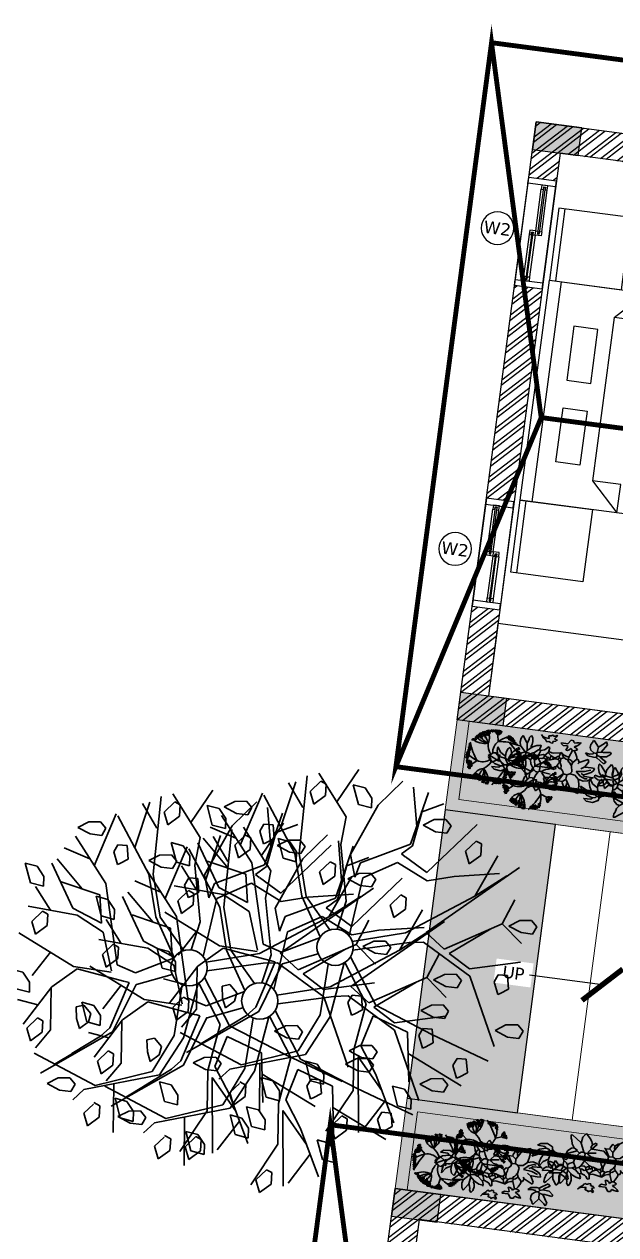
# Model space of a CAD drawing. Header units: millimetres. Extents: x -179928 to 528275, y -469666 to 511935.
# Drawn here: x 95782 to 100666, y 95071 to 105058 of the extents above; entities that cross this region are included whole.
import ezdxf
from ezdxf.enums import TextEntityAlignment as Align

# ---------------------------------------------------------------- set-up
doc = ezdxf.new("R2010")
doc.units = ezdxf.units.MM
doc.set_wipeout_variables(frame=1)
doc.linetypes.add('DASHED', pattern=[0.75, 0.5, -0.25])
for name, color, linetype in [('ad-Arrow', 32, 'Continuous'), ('ad-Column', 3, 'Continuous'), ('ad-Column Hatch', 125, 'Continuous'), ('ad-Elevation 10', 8, 'Continuous'), ('ad-Furniture', 8, 'Continuous'), ('ad-Glass Sectionline', 140, 'Continuous'), ('ad-Plinth', 8, 'Continuous'), ('ad-Secondary Roof', 6, 'Continuous'), ('ad-Text main', 7, 'Continuous'), ('ad-Text Main_Door&window Label', 7, 'Continuous'), ('ad-Verandah', 33, 'Continuous'), ('ad-Wall', 240, 'Continuous'), ('ad-Wall hatch', 8, 'Continuous')]:
    doc.layers.add(name, color=color, linetype=linetype)
doc.layers.add('ad-Landscape', color=94, linetype='Continuous', lineweight=35)
doc.layers.add('ad-Landscape 2', color=7, linetype='Continuous', lineweight=35, true_color=0x264c00)
doc.styles.add('6 U T S R N_Corridor-Basement$0$Standard', font='arial.ttf')
doc.styles.add('6 U T S R N_Typical Floor Plan$0$3BHK-E(NB)$0$grid_text', font='verdana.ttf', dxfattribs={"width": 0.9})
doc.styles.get("Standard").update_dxf_attribs({"font": 'arial.ttf'})
doc.dimstyles.new('A-100-DIM-INT (MM-FT)', dxfattribs={"dimscale": 50, "dimtxt": 2.4, "dimasz": 1, "dimexe": 5, "dimexo": 100, "dimgap": 1, "dimtad": 0, "dimdec": 0, "dimdsep": 46, "dimtxsty": 'Standard', "dimblk": 'ARCHTICK', "dimcen": 0.025, "dimse1": 1, "dimse2": 1, "dimclrd": 256, "dimclre": 256, "dimclrt": 256, "dimazin": 2, "dimtfac": 1, "dimtdec": 0, "dimtix": 1, "dimtmove": 2, "dimatfit": 3, "dimldrblk": 'ARCHTICK', "dimfxl": 1, "dimtolj": 1, "dimtzin": 0, "dimarcsym": 0})

# ---------------------------------------------------------------- blocks, each defined once
blk = doc.blocks.new('6 U T S R N_Typical Floor Plan$0$ad_Window Tag')
blk.add_circle((0, 0), 150)
at = {"style": '6 U T S R N_Typical Floor Plan$0$3BHK-E(NB)$0$grid_text', "width": 0.9}
blk.add_attdef('D1', text='', height=125, dxfattribs=at).set_placement((0, 0), align=Align.MIDDLE_CENTER)
blk = doc.blocks.new('zw$3849')
at = {"layer": 'ad-Text Main_Door&window Label'}
ref = blk.add_blockref('6 U T S R N_Typical Floor Plan$0$ad_Window Tag', (-200, 12710), dxfattribs=dict(at, xscale=-0.9, yscale=0.9, zscale=0.9))
ref.add_attrib('D1', 'W2', dxfattribs={"height": 101.25, "rotation": 1800, "style": '6 U T S R N_Typical Floor Plan$0$3BHK-E(NB)$0$grid_text'}).set_placement((-201, 12707.9), align=Align.MIDDLE_CENTER)
ref = blk.add_blockref('6 U T S R N_Typical Floor Plan$0$ad_Window Tag', (-200, 10040), dxfattribs=dict(at, xscale=-0.9, yscale=0.9, zscale=0.9))
ref.add_attrib('D1', 'W2', dxfattribs={"height": 101.25, "rotation": 1800, "style": '6 U T S R N_Typical Floor Plan$0$3BHK-E(NB)$0$grid_text'}).set_placement((-201, 10037.9), align=Align.MIDDLE_CENTER)
blk = doc.blocks.new('$ZCDB_AUDIT_GENERATED_C7DC')
blk.add_wipeout([(0, 230), (900, 230), (900, 0), (0, 0)]).dxf.layer = 'ad-Elevation 10'
at = {"layer": 'ad-Elevation 10'}
for points in [[(900, 230), (0, 230)], [(900, 0), (0, 0)]]:
    blk.add_lwpolyline(points, dxfattribs=at)
for points in [[(50, 0), (50, 230), (0, 230), (0, 0)], [(850, 0), (900, 0), (900, 230), (850, 230)], [(85, 83), (85, 65), (50, 65), (50, 115), (85, 115), (85, 97), (63, 97), (63, 83)], [(467.5, 133), (467.5, 115), (432.5, 115), (432.5, 165), (467.5, 165), (467.5, 147), (445.5, 147), (445.5, 133)], [(432.5, 83), (432.5, 65), (467.5, 65), (467.5, 115), (432.5, 115), (432.5, 97), (454.5, 97), (454.5, 83)], [(815, 133), (815, 115), (850, 115), (850, 165), (815, 165), (815, 147), (837, 147), (837, 133)]]:
    blk.add_lwpolyline(points, close=True, dxfattribs=at)
at = {"layer": 'ad-Glass Sectionline'}
for points in [[(432.5, 115), (85, 115)], [(467.5, 165), (815, 165)], [(467.5, 115), (815, 115)], [(432.5, 65), (85, 65)]]:
    blk.add_lwpolyline(points, dxfattribs=at)
for points in [[(450, 145), (835, 145), (835, 135), (450, 135)], [(450, 95), (65, 95), (65, 85), (450, 85)]]:
    blk.add_lwpolyline(points, close=True, dxfattribs=at)
blk = doc.blocks.new('*U200116')
blk.add_blockref('$ZCDB_AUDIT_GENERATED_C7DC', (0, 0))
blk = doc.blocks.new('zw$42B5')
at = {"layer": 'ad-Wall hatch', "transparency": 33554610}
h = blk.add_hatch(dxfattribs=at)
h.set_pattern_fill('ANSI32', color=256, scale=10)
h.set_pattern_definition([(45, (-1040635.14, 674820.02), (-67.351921, 67.351921), []), (45, (-1040590.24, 674820.02), (-67.351921, 67.351921), [])])
h.paths.add_polyline_path([(12120, 13620), (12120, 10220), (11890, 10220), (11890, 13390), (7240, 13390), (7240, 8645), (4245, 8645), (4245, 8875), (4445, 8875), (4445, 9370), (4560, 9370), (4560, 8760), (7010, 8760), (7010, 10500), (6360, 10500), (6360, 10615), (7010, 10615), (7010, 13390), (4560, 13390), (4560, 10615), (5560, 10615), (5560, 10500), (4445, 10500), (4445, 13390), (230, 13390), (230, 8875), (3345, 8875), (3345, 8645), (3060, 8645), (3060, 4745), (3345, 4745), (3345, 4515), (230, 4515), (230, 230), (4995, 230), (4995, 3130), (6060, 3130), (6060, 3015), (5110, 3015), (5110, 230), (8310, 230), (8310, 3015), (6860, 3015), (6860, 3130), (8310, 3130), (8310, 4630), (5110, 4630), (5110, 3930), (4995, 3930), (4995, 4515), (4245, 4515), (4245, 4745), (8540, 4745), (8540, 230), (9240, 230), (9240, 0), (0, 0), (0, 4745), (2830, 4745), (2830, 8645), (0, 8645), (0, 13620)])
at = {"xscale": -1, "rotation": 89.99999999999994}
blk.add_blockref('*U200116', (230, 13160), dxfattribs=at)
at = {"rotation": 90}
blk.add_blockref('*U200116', (230, 9590), dxfattribs=at)
at = {"layer": 'ad-Wall'}
for points in [[(4445, 13390), (230, 13390), (230, 8875), (3345, 8875)], [(3345, 4515), (230, 4515), (230, 230)], [(0, 0), (0, 4745), (2830, 4745), (2830, 8645), (0, 8645), (0, 13620), (12120, 13620)]]:
    blk.add_lwpolyline(points, dxfattribs=at)
blk = doc.blocks.new('1625E_Roof Plan')
at = {"layer": 'ad-Secondary Roof', "linetype": 'DASHED', "ltscale": 2, "const_width": 40}
for points in [[(-450, 14220), (361.7, 11207.5), (-450, 8195)], [(2380, 8195), (4927.5, 11207.5), (2380, 14220), (-450, 14220), (-450, 8195)], [(-600, 5195), (161.2, 2372.5), (-600, -450)], [(2380, 5195), (4927.5, 2372.5), (2380, -450), (-600, -450), (-600, 5195)]]:
    blk.add_lwpolyline(points, close=True, dxfattribs=at)
blk.add_lwpolyline([(361.7, 11207.5), (4927.5, 11207.5)], dxfattribs=at)
blk = doc.blocks.new('zw$6AA0')
at = {"layer": 'ad-Column Hatch', "transparency": 33554687}
h = blk.add_hatch(color=256, dxfattribs=at)
h.dxf.hatch_style = 1
h.paths.add_polyline_path([(0, -230), (380, -230), (380, 0), (0, 0)])
at = {"layer": 'ad-Column'}
blk.add_lwpolyline([(0, -230), (380, -230), (380, 0), (0, 0)], close=True, dxfattribs=at)
blk = doc.blocks.new('1625E_Columns')
at = {"layer": 'ad-Column', "rotation": 359.9999999999993}
for p in [(0, 13620), (0, 4745)]:
    blk.add_blockref('zw$6AA0', p, dxfattribs=at)
at = {"layer": 'ad-Column', "xscale": -1, "rotation": 179.9999999999998}
blk.add_blockref('zw$6AA0', (0, 8645), dxfattribs=at)
blk = doc.blocks.new('Agac-p8')
at = {"color": 82}
blk.add_lwpolyline([(214, -99, -0.332157), (271, -91, 2.110716)], format="xyb", dxfattribs=at)
at = {"layer": 'ad-Landscape'}
for points in [[(16, 279, -0.2826), (-12, 229), (-24, 165, 0.08666), (-144, 235)], [(-12, 229, -0.332157), (-47, 274, 2.110716)], [(107, 261, 0.297027), (76, 134, 0.202579), (210, 192)], [(-55, 12, 0.124299), (-145, -8, 0.235359), (-244, 124, 3.344811)], [(18, 39, 0.239145), (-24, 165, 0.066971), (-223, 159)], [(33, 25, 0.160891), (76, 134, 0.235359), (239, 155, 3.344811)], [(143, 244, 0.034752), (76, 134, 0.322006), (167, 229)], [(-261, 80, -0.202579), (-145, -8, 0.322006), (-272, 24)], [(259, 119, -0.066971), (165, -57, -0.237273), (36, -31)], [(286, 12, -0.08666), (165, -57), (214, -99, 0.2826), (244, -149)], [(-270, -44, 0.297027), (-145, -8, -0.034752), (-273, -4)], [(-240, -132, -0.2826), (-183, -131), (-122, -109), (-122, -109, -0.217045), (-45, -15)], [(-122, -249, -0.08666), (-122, -109), (-122, -109, 0.066971), (-16, -279)], [(20, -47, 0.144947), (89, -127, 0.235359), (24, -279, 3.344811)], [(-183, -131, -0.332157), (-205, -184, 2.110716)], [(71, -272, -0.202579), (89, -127, 0.322006), (124, -254)], [(182, -218, 0.297027), (89, -127, -0.034752), (149, -241)]]:
    blk.add_lwpolyline(points, format="xyb", dxfattribs=at)
blk.add_lwpolyline([(-57, 15), (-44, -16), (12, -54), (43, -24), (55, -2), (31, 27), (13, 44), (-15, 47), (-32, 27), (-59, 30)], close=True, dxfattribs=at)
at = {"layer": 'ad-Landscape 2'}
for centre in [(-32, 272), (-32, 251), (-22, 272), (-22, 265), (-22, 251), (-22, 243), (-9, 272), (-9, 251), (-1, 263), (-1, 241), (5, 272), (5, 251), (21, 270), (21, 261), (38, 268), (46, 259), (54, 267), (68, 257), (74, 259), (91, 259), (103, 253), (121, 243), (-238, 124), (-198, 173), (-189, 178), (-181, 196), (-181, 174), (-165, 212), (-165, 190), (-153, 212), (-153, 190), (-151, 220), (-151, 198), (-138, 225), (-138, 204), (-132, 221), (-132, 200), (-124, 231), (-124, 210), (-108, 216), (74, 237), (85, 239), (85, 218), (91, 237), (103, 239), (103, 231), (103, 218), (111, 212), (111, 190), (121, 221), (125, 227), (125, 206), (132, 237), (132, 216), (142, 235), (142, 214), (146, 214), (146, 192), (152, 227), (152, 206), (158, 204), (158, 182), (168, 220), (168, 198), (176, 210), (176, 188), (181, 204), (181, 182), (193, 194), (193, 173), (207, 176), (207, 155), (215, 157), (230, 153), (238, 149), (-267, 24), (-265, -4), (-261, 63), (-261, 41), (-261, 10), (-255, 33), (-255, 22), (-251, 0), (-249, 84), (-249, 73), (-247, 57), (-243, 116), (-243, 47), (-240, 82), (-240, 32), (-234, 73), (-234, -4), (-232, 110), (-230, 59), (-224, 98), (-218, 110), (248, 73), (248, 51), (254, 35), (254, 14), (256, -2), (258, 104), (258, 82), (262, 86), (262, 65), (264, 39), (266, 65), (266, 43), (273, 18), (273, -4), (-265, -33), (-259, -15), (-257, -41), (-255, -23), (-245, -14), (-243, -35), (-238, -27), (-232, -125), (-224, -27), (213, -115), (221, -86), (221, -108), (226, -76), (226, -98), (228, -119), (234, -102), (234, -123), (240, -70), (240, -92), (246, -86), (246, -108), (246, -109), (254, -68), (254, -90), (256, -23), (256, -68), (262, -88), (264, -21), (264, -43), (268, -49), (268, -70), (279, -15), (279, -37), (-228, -143), (-216, -139), (-212, -160), (-208, -153), (-204, -129), (-204, -174), (-200, -151), (-195, -153), (-128, -200), (-126, -223), (-118, -237), (-114, -213), (-104, -237), (-93, -241), (-81, -231), (-65, -243), (-54, -233), (-34, -250), (37, -249), (48, -213), (48, -235), (62, -250), (74, -241), (82, -223), (82, -245), (91, -207), (91, -229), (109, -223), (109, -245), (119, -203), (119, -225), (125, -215), (125, -237), (127, -200), (127, -221), (134, -198), (134, -219), (140, -223), (146, -194), (146, -215), (158, -190), (158, -211), (162, -202), (162, -223), (170, -196), (170, -217), (228, -141), (246, -131), (-101, -251), (-85, -254), (-71, -254), (-57, -256), (-44, -256), (25, -258), (33, -272), (46, -272), (70, -264), (84, -264)]:
    blk.add_circle(centre, 5.54, dxfattribs=at)
blk = doc.blocks.new('busch1')
for p, q in [((-4.38, 7.36), (-3.78, 8.29)), ((-3.78, 8.29), (-2.83, 7.4)), ((3.42, 7.29), (4.09, 7.8)), ((4.09, 7.8), (5.08, 8.14)), ((5.08, 8.14), (5.19, 7.4)), ((-6.87, 7.43), (-6.56, 7.43)), ((-6.85, 7.18), (-6.87, 7.43)), ((-6.78, 6.73), (-6.85, 7.18)), ((-6.56, 6.36), (-6.78, 6.73)), ((-6.56, 7.43), (-4.64, 6.2)), ((-6.56, 6.36), (-6.33, 5.59)), ((-6.33, 5.59), (-5.79, 4.9)), ((-4.64, 6.2), (-4.49, 6.13)), ((-4.49, 6.13), (-4.38, 7.36)), ((-4.1, 5.22), (-4.49, 6.13)), ((-3.64, 4.36), (-4.1, 5.22)), ((-2.83, 7.4), (-2.4, 6.84)), ((-2.18, 5.28), (-2.8, 4.43)), ((-2.4, 6.84), (-2.1, 6.2)), ((-2.1, 6.2), (-2.34, 5.59)), ((-2.34, 5.59), (-2.18, 5.28)), ((-2.18, 5.28), (-2.1, 5.28)), ((-2.1, 6.2), (-1.41, 6.66)), ((-1.18, 6.43), (-2.1, 5.28)), ((-2.1, 5.28), (-2.03, 5.28)), ((0.46, 5.28), (-2.03, 5.28)), ((-1.41, 6.66), (-1.18, 6.43)), ((1.66, 4.28), (0.46, 5.28)), ((0.74, 5.82), (0.51, 5.9)), ((1.66, 5.9), (0.74, 5.82)), ((0.74, 5.82), (1.79, 4.24)), ((2.05, 7.05), (1.66, 6.2)), ((1.66, 6.2), (1.66, 5.9)), ((1.66, 5.9), (2.35, 5.36)), ((2.51, 6.74), (2.05, 7.05)), ((2.74, 6.05), (2.35, 5.36)), ((2.35, 5.36), (2.51, 4.43)), ((2.51, 6.74), (3.12, 7.28)), ((2.51, 6.74), (2.58, 6.2)), ((2.58, 6.2), (2.74, 6.05)), ((2.74, 6.05), (3.42, 7.29)), ((3.12, 7.28), (3.43, 7.28)), ((4.89, 5.13), (4.12, 4.36)), ((5.11, 6.07), (4.89, 5.13)), ((5.97, 5.43), (4.89, 5.13)), ((4.89, 5.13), (4.89, 5.2)), ((5.19, 7.4), (5.11, 6.07)), ((5.97, 5.43), (6.92, 5.29)), ((6.92, 5.29), (7.66, 4.85)), ((9.64, 6.15), (9.09, 6.01)), ((9.09, 6.01), (10.16, 5.16)), ((10.27, 6), (9.64, 6.15)), ((10.16, 5.16), (10.16, 5.01)), ((10.7, 5.55), (10.27, 6)), ((10.93, 5.24), (10.7, 5.55)), ((11.32, 5.55), (10.93, 5.24)), ((10.93, 5.24), (11.01, 4.7)), ((11.68, 5.92), (11.32, 5.55)), ((12.11, 5.96), (11.68, 5.92)), ((12.55, 5.78), (12.11, 5.96)), ((12.55, 5.78), (12.16, 4.85)), ((-11.95, 2.74), (-14.23, 1.55)), ((-13.71, 2.59), (-14.23, 1.55)), ((-13.73, 2.55), (-12.88, 3.32)), ((-12.83, 4.56), (-13.44, 4.03)), ((-13.42, 4.05), (-11.87, 4.05)), ((-12.88, 3.32), (-11.56, 3.74)), ((-11.47, 4.74), (-12.83, 4.56)), ((-11.79, 2.59), (-12.32, 1.49)), ((-11.79, 2.59), (-11.95, 2.74)), ((-11.87, 4.05), (-11.56, 3.74)), ((-10.71, 3.44), (-11.79, 2.59)), ((-11.56, 3.74), (-10.95, 3.67)), ((-10.31, 4.25), (-11.47, 4.74)), ((-10.95, 3.67), (-10.71, 3.44)), ((-10.71, 3.44), (-10.33, 3.44)), ((-10.56, 2.38), (-10.04, 3.14)), ((-10.18, 3.67), (-10.33, 3.44)), ((-10.02, 3.13), (-10.33, 3.44)), ((-10.31, 4.25), (-10.18, 3.67)), ((-9.68, 3.34), (-10.19, 3.69)), ((-9.63, 3.32), (-10.02, 3.13)), ((-8.75, 3.09), (-9.68, 3.34)), ((-8.33, 2.9), (-8.75, 3.09)), ((-7.95, 2.67), (-8.33, 2.9)), ((-7.26, 3.36), (-7.95, 2.67)), ((-7.95, 2.67), (-7.56, 2.21)), ((-7.26, 3.28), (-6.99, 4.11)), ((-7.26, 3.36), (-7.26, 3.28)), ((-7.26, 3.28), (-6.79, 2.44)), ((-6.79, 3.59), (-7.18, 3.44)), ((-6.99, 4.11), (-6.32, 4.7)), ((-5.03, 4.36), (-6.79, 3.59)), ((-6.32, 4.7), (-5.79, 4.9)), ((-5.79, 4.9), (-5.03, 4.43)), ((-5.26, 2.74), (-5.41, 1.9)), ((-4.49, 3.97), (-5.26, 2.74)), ((-5.03, 4.43), (-5.03, 4.36)), ((-5.03, 4.36), (-4.49, 3.97)), ((-4.49, 3.97), (-4.17, 4.25)), ((-4.17, 4.25), (-3.64, 4.36)), ((-3.64, 4.36), (-3.33, 4.05)), ((-3.18, 2.59), (-3.41, 2.05)), ((-3.18, 4.2), (-3.33, 4.05)), ((-3.33, 4.05), (-3.33, 3.28)), ((-3.33, 3.28), (-3.18, 2.74)), ((-2.8, 4.2), (-3.18, 4.2)), ((-3.18, 2.74), (-3.18, 2.59)), ((-3.18, 2.59), (-1.95, 1.74)), ((-2.8, 4.43), (-2.72, 4.28)), ((-2.72, 4.28), (-2.8, 4.2)), ((-2.58, 3.96), (-2.8, 4.2)), ((-2.72, 4.28), (-1.03, 4.59)), ((-2.05, 3.66), (-2.58, 3.96)), ((-1.49, 3.59), (-2.05, 3.66)), ((-1.49, 3.59), (-0.64, 3.28)), ((-0.64, 3.28), (-0.26, 3.44)), ((-0.64, 3.28), (-0.18, 2.97)), ((-0.26, 3.44), (0.05, 3.28)), ((-0.18, 2.97), (-0.03, 2.97)), ((0.05, 3.28), (-0.03, 2.97)), ((-0.03, 2.97), (0.28, 2.74)), ((0.74, 3.2), (0.28, 2.74)), ((0.28, 2.74), (0.43, 2.36)), ((1.12, 3.2), (0.74, 3.2)), ((1.13, 2.63), (0.89, 2.05)), ((1.51, 3.67), (1.12, 3.2)), ((1.12, 3.2), (1.13, 2.63)), ((1.59, 3.74), (1.51, 3.67)), ((1.66, 4.2), (1.59, 3.74)), ((1.66, 4.2), (1.66, 4.28)), ((2.51, 4.43), (1.79, 4.24)), ((3.05, 4.13), (2.51, 4.43)), ((4.12, 4.36), (3.05, 4.13)), ((3.05, 4.13), (3.43, 3.67)), ((3.28, 2.44), (3.43, 3.67)), ((4.34, 3.53), (5.27, 4.45)), ((6.13, 3.43), (4.34, 3.53)), ((5.27, 4.45), (6.3, 4.92)), ((6.12, 2.44), (5.28, 2.9)), ((5.89, 4.13), (5.43, 3.9)), ((6.04, 4.36), (5.89, 4.13)), ((5.89, 4.13), (6.51, 3.9)), ((6.27, 4.43), (6.04, 4.36)), ((7.44, 3.04), (6.13, 3.43)), ((7.89, 4.59), (6.27, 4.43)), ((6.3, 4.92), (6.78, 4.87)), ((6.51, 3.9), (7.51, 3.51)), ((7.43, 2.51), (8.12, 2.59)), ((7.51, 3.51), (7.97, 3.13)), ((7.66, 4.85), (7.89, 4.59)), ((7.89, 4.59), (8.12, 4.51)), ((8.12, 2.59), (7.97, 3.13)), ((9.01, 4.93), (8.32, 4.39)), ((8.32, 4.39), (8.32, 4.01)), ((9.28, 4.26), (8.32, 4.01)), ((9.21, 3.34), (9, 2.45)), ((10.16, 5.01), (9.01, 4.93)), ((9.86, 4.24), (9.21, 3.34)), ((9.86, 4.24), (9.28, 4.26)), ((10.62, 3.39), (9.47, 1.86)), ((10.39, 4.32), (9.86, 4.24)), ((10.16, 5.01), (10.47, 4.55)), ((10.47, 4.55), (10.39, 4.32)), ((10.39, 4.32), (10.62, 3.78)), ((11.01, 4.7), (10.47, 4.55)), ((10.62, 3.78), (10.55, 3.55)), ((10.55, 3.55), (10.62, 3.39)), ((10.62, 3.39), (10.77, 2.67)), ((10.77, 2.67), (11.62, 1.47)), ((11.01, 4.7), (12.24, 4.7)), ((11.93, 1.86), (12.18, 2.74)), ((12.16, 3.93), (12.01, 3.78)), ((12.18, 2.74), (12.01, 3.78)), ((12.16, 4.85), (12.24, 4.7)), ((12.16, 3.93), (12.99, 3.59)), ((13.13, 4.37), (12.24, 4.7)), ((12.99, 3.59), (13.7, 2.93)), ((13.63, 3.96), (13.13, 4.37)), ((13.93, 3.24), (13.63, 3.96)), ((13.7, 2.93), (13.93, 3.24)), ((-12.32, 1.49), (-12.49, 0.6)), ((-12.49, 0.6), (-12.43, -0.22)), ((-12.43, -0.22), (-11.7, 0.9)), ((-11.7, 0.9), (-10.68, 1.61)), ((-10.68, 1.61), (-10.56, 2.38)), ((-10.68, 1.61), (-10.63, 0.84)), ((-10.63, 0.84), (-10.35, 0.07)), ((-10.35, 0.07), (-9.84, -0.28)), ((-8.18, 0.67), (-10.03, -1.19)), ((-9.77, -0.26), (-9.18, 1.59)), ((-9.18, 1.59), (-8.33, 0.74)), ((-8.33, 0.74), (-8.18, 0.67)), ((-7.49, 0.74), (-8.18, 0.67)), ((-6.64, 0.36), (-7.72, -0.87)), ((-6.95, 2.21), (-7.56, 2.21)), ((-7.56, 2.21), (-7.41, 1.74)), ((-7.41, 1.74), (-7.49, 0.74)), ((-7.49, 0.74), (-6.64, 0.36)), ((-7.14, 1.7), (-7.41, 1.74)), ((-6.82, 1.48), (-7.14, 1.7)), ((-6.79, 2.44), (-6.95, 2.21)), ((-6.56, 1.13), (-6.82, 1.48)), ((-6.64, 0.36), (-6.49, 0.36)), ((-6.26, 1.44), (-6.56, 1.13)), ((-6.56, 1.13), (-6.41, 0.44)), ((-6.41, 0.44), (-6.49, 0.36)), ((-6.49, 0.36), (-6.26, 0.05)), ((-5.49, 0.67), (-6.41, 0.44)), ((-6.26, 0.05), (-6.41, -1.48)), ((-5.41, 1.9), (-6.26, 1.44)), ((-6.26, 0.05), (-5.49, -0.56)), ((-4.87, 0.98), (-5.49, 0.67)), ((-5.49, 0.67), (-4.95, 0.44)), ((-5.41, 1.9), (-4.87, 0.98)), ((-4.95, 0.44), (-4.8, 0.44)), ((-4.87, 0.98), (-4.64, 0.74)), ((-4.64, 0.74), (-4.8, 0.44)), ((-4.8, 0.44), (-3.87, -0.33)), ((-4.1, 0.98), (-4.64, 0.74)), ((-3.72, 1.44), (-4.1, 0.98)), ((-4.1, 0.98), (-3.72, 0.67)), ((-3.57, 1.82), (-3.72, 1.44)), ((-3.72, 1.44), (-3.03, 1.44)), ((-3.49, 0.82), (-3.72, 0.67)), ((-3.72, 0.67), (-3.41, -0.18)), ((-3.41, 2.05), (-3.57, 1.82)), ((-2.87, 0.59), (-3.49, 0.82)), ((-3.03, 1.44), (-2.64, 1.28)), ((-2.49, 0.74), (-2.87, 0.59)), ((-2.03, 1.67), (-2.64, 1.28)), ((-2.64, 1.28), (-2.57, 0.9)), ((-2.57, 0.9), (-2.49, 0.74)), ((-1.87, 1.13), (-2.49, 0.74)), ((-2.49, 0.74), (-2.49, 0.67)), ((-2.49, 0.67), (-1.8, 0.05)), ((-1.95, 1.74), (-2.03, 1.67)), ((-2.03, 1.67), (-1.95, 1.28)), ((-1.95, 1.74), (-1.49, 1.59)), ((-1.95, 1.28), (-1.87, 1.13)), ((-1.8, 1.05), (-1.87, 1.13)), ((-1.34, 1.36), (-1.8, 1.05)), ((-1.11, 0.74), (-1.8, 0.05)), ((-1.8, 0.05), (-1.72, -0.18)), ((-1.07, 0.1), (-1.73, -0.16)), ((-1.49, 1.59), (-1.34, 1.36)), ((-1.49, 1.59), (-1.18, 1.59)), ((-1.18, 1.59), (-1.34, 1.36)), ((-1.34, 1.36), (-1.34, 1.28)), ((-1.34, 1.28), (-1.11, 0.74)), ((-1.18, 1.59), (-0.87, 1.51)), ((-0.57, 1.05), (-1.11, 0.74)), ((-0.72, 0.13), (-1.07, 0.1)), ((-0.87, 1.51), (-0.11, 1.28)), ((-0.87, 1.51), (-0.57, 1.05)), ((0.82, -0.1), (-0.72, 0.13)), ((-0.57, 1.05), (-0.18, 1.05)), ((-0.11, 1.28), (-0.18, 1.05)), ((-0.18, 1.05), (0.28, 0.74)), ((0.36, 1.36), (-0.11, 1.28)), ((0.28, 0.74), (0.51, 0.67)), ((0.59, 1.59), (0.36, 1.36)), ((0.36, 1.36), (0.66, 0.9)), ((0.43, 2.36), (0.66, 2.05)), ((0.66, 0.9), (0.51, 0.67)), ((0.51, 0.67), (0.82, -0.1)), ((0.66, 2.05), (0.59, 1.59)), ((0.66, 2.05), (0.89, 2.05)), ((0.97, 1.21), (0.66, 0.9)), ((0.89, 2.05), (0.97, 1.21)), ((0.97, 1.21), (1.43, 0.9)), ((1.43, 0.82), (0.97, -0.18)), ((0.97, -0.18), (1.59, 0.34)), ((1.89, 1.13), (1.43, 0.82)), ((1.43, 0.9), (1.43, 0.82)), ((1.59, 0.34), (2.16, 0.59)), ((2.43, 1.28), (1.89, 1.13)), ((2.16, 0.59), (2.58, 0.67)), ((2.58, 1.67), (2.43, 1.28)), ((2.43, 1.28), (2.58, 1.21)), ((2.58, 1.74), (2.58, 1.67)), ((2.74, 1.74), (2.58, 1.67)), ((2.89, 1.21), (2.58, 1.21)), ((2.58, 1.21), (2.58, 0.67)), ((2.58, 0.67), (3.2, -0.79)), ((3.05, 2.13), (2.74, 1.74)), ((3.12, 1.36), (2.89, 1.21)), ((3.28, 2.44), (3.05, 2.21)), ((3.05, 2.21), (3.05, 2.13)), ((3.51, 1.74), (3.12, 1.36)), ((3.28, 2.44), (3.28, 2.21)), ((3.28, 2.21), (3.51, 1.74)), ((3.51, 1.74), (4.28, 0.98)), ((3.88, -0.24), (4.22, 0.53)), ((4.22, 0.53), (4.28, 0.98)), ((4.58, 0.98), (4.28, 0.98)), ((4.81, 1.59), (4.58, 1.9)), ((4.81, 1.59), (4.58, 0.98)), ((4.81, 1.59), (6.66, 0.82)), ((5.96, -0.48), (6.53, 0.08)), ((6.12, 2.44), (6.2, 2.51)), ((6.12, 2.44), (6.81, 1.28)), ((6.2, 2.51), (7.43, 2.51)), ((6.53, 0.08), (7.74, 0.28)), ((6.66, 0.82), (6.81, 1.28)), ((8.27, 0.28), (7.74, 0.28)), ((8.27, 0.36), (8.35, 0.36)), ((8.27, 0.36), (8.27, 0.28)), ((8.35, 0.36), (8.27, 0.28)), ((8.27, 0.28), (8.27, 0.21)), ((8.27, 0.21), (8.5, -0.18)), ((8.35, 0.36), (8.43, 0.36)), ((9.97, 1.44), (8.43, 0.36)), ((9.12, 0.05), (8.5, -0.18)), ((9, 2.45), (9.01, 1.78)), ((9.01, 1.78), (9.16, 1.62)), ((9.16, 1.62), (9.09, 1.55)), ((9.27, 0.28), (9.12, 0.05)), ((9.12, 0.05), (10.43, -0.02)), ((9.47, 1.86), (9.16, 1.62)), ((10.5, 1.05), (9.27, 0.28)), ((9.97, 1.44), (10.5, 1.05)), ((11.62, 1.47), (11.93, 1.86)), ((-10.03, -1.19), (-7.79, -0.79)), ((-7.89, -1.61), (-7.72, -0.87)), ((-7.73, -2.46), (-7.89, -1.61)), ((-7.79, -0.79), (-7.72, -0.87)), ((-7.36, -3), (-7.73, -2.46)), ((-6.49, -1.64), (-7.36, -3)), ((-6.41, -1.48), (-6.49, -1.64)), ((-6.41, -1.48), (-6.18, -1.89)), ((-6.18, -1.89), (-6.05, -2.39)), ((-6.05, -2.39), (-6.03, -2.72)), ((-5.49, -0.56), (-5.49, -0.64)), ((-5.49, -0.56), (-5.13, -0.82)), ((-5.49, -0.95), (-5.49, -0.64)), ((-5.29, -1.32), (-5.49, -0.95)), ((-5.32, -2.69), (-5.19, -1.92)), ((-5.19, -1.92), (-5.29, -1.32)), ((-5.13, -0.82), (-4.33, -1.14)), ((-4.33, -1.14), (-3.49, -1.25)), ((-3.87, -0.33), (-3.72, -0.33)), ((-3.41, -0.18), (-3.72, -0.33)), ((-3.72, -0.33), (-3.57, -0.72)), ((-3.57, -0.72), (-3.41, -1.02)), ((-3.57, -1.25), (-3.49, -1.25)), ((-3.41, -1.02), (-3.49, -1.25)), ((-3.49, -1.25), (-3.41, -1.41)), ((-2.63, -0.41), (-3.41, -0.18)), ((-2.49, -2.41), (-2.72, -2.64)), ((-2.32, -0.62), (-2.63, -0.41)), ((-2.41, -2.25), (-2.49, -2.33)), ((-2.49, -2.33), (-2.49, -2.41)), ((-2.41, -2.25), (-2.26, -2.1)), ((-1.95, -1.02), (-2.32, -0.62)), ((-2.26, -2.1), (-1.88, -2.2)), ((-1.72, -1.1), (-1.95, -1.02)), ((-1.88, -2.2), (-1.58, -2.1)), ((-1.72, -0.18), (-1.57, -0.95)), ((-1.57, -0.95), (-1.72, -1.1)), ((-1.58, -2.1), (-1.41, -1.95)), ((-1.41, -1.95), (-1.03, -1.95)), ((-1.03, -1.95), (-1.03, -2.33)), ((-1.03, -2.33), (-0.41, -2.41)), ((-0.41, -2.41), (-0.26, -2.64)), ((1.2, -1.64), (0.74, -2.02)), ((0.74, -2.02), (0.82, -2.18)), ((0.82, -0.1), (0.97, -0.18)), ((2.12, -2.1), (0.82, -2.18)), ((2.12, -1.64), (1.2, -1.64)), ((2.18, -0.68), (1.82, -0.72)), ((1.82, -0.72), (2.2, -1.48)), ((2.2, -1.48), (2.12, -1.64)), ((2.74, -2.87), (2.12, -2.1)), ((2.54, -0.83), (2.18, -0.68)), ((2.82, -1.18), (2.54, -0.83)), ((3.2, -0.79), (2.82, -1.18)), ((3.58, -0.72), (3.2, -0.79)), ((3.35, -2.56), (3.58, -2.33)), ((3.51, -1.48), (3.86, -1.35)), ((3.81, -1.72), (3.51, -1.48)), ((3.58, -0.72), (3.88, -0.24)), ((3.58, -0.72), (4.28, -1.02)), ((3.58, -2.33), (4.01, -2.47)), ((3.96, -1.74), (3.81, -1.72)), ((3.86, -1.35), (4.13, -1.2)), ((4.27, -1.91), (3.96, -1.74)), ((4.01, -2.47), (4.46, -2.51)), ((4.13, -1.2), (4.28, -1.02)), ((4.63, -2.22), (4.27, -1.91)), ((4.46, -2.51), (4.81, -2.48)), ((4.81, -2.48), (4.63, -2.22)), ((4.81, -2.48), (4.89, -2.56)), ((6.81, -0.33), (5.96, -0.48)), ((6.81, -0.33), (7.58, -0.41)), ((7.04, -1.18), (6.88, -1.7)), ((6.88, -1.7), (6.92, -2.37)), ((6.92, -2.37), (7.27, -2.79)), ((7.74, -0.64), (7.04, -1.18)), ((7.58, -0.41), (7.74, -0.64)), ((8.58, -1.95), (7.66, -3.18)), ((8.27, -0.56), (7.74, -0.64)), ((8.5, -0.18), (8.27, -0.56)), ((8.27, -0.56), (8.43, -0.79)), ((8.43, -0.79), (9.27, -0.95)), ((8.43, -0.79), (8.58, -1.95)), ((8.58, -1.95), (9.81, -2.79)), ((9.66, -0.87), (9.27, -0.95)), ((9.27, -0.95), (10.43, -2.56)), ((11.2, -1.02), (9.66, -0.87)), ((10.43, -0.02), (11.35, -0.72)), ((11.35, -0.72), (11.2, -1.02)), ((-5.64, -3.18), (-6.03, -2.72)), ((-5.64, -3.18), (-5.32, -2.69)), ((-3.26, -3.18), (-3.57, -3.56)), ((-2.72, -2.64), (-3.26, -3.1)), ((-3.26, -3.18), (-2.8, -3)), ((-3.26, -3.1), (-3.26, -3.18)), ((-2.8, -3), (-2.24, -2.91)), ((-2.24, -2.91), (-1.87, -2.87)), ((-1.87, -2.87), (-1.95, -3.33)), ((-1.95, -3.33), (-1.95, -3.41)), ((-1.95, -3.41), (-1.41, -3.48)), ((-1.41, -3.48), (-1.26, -3.71)), ((-1.26, -3.71), (-1.11, -3.49)), ((-1.11, -3.49), (-0.85, -3.41)), ((-0.85, -3.41), (-0.53, -3.46)), ((-0.26, -2.64), (-0.72, -2.87)), ((-0.72, -2.87), (-0.18, -3.48)), ((-0.53, -3.46), (-0.34, -3.71)), ((-0.18, -3.48), (-0.34, -3.71)), ((-0.11, -2.72), (-0.26, -2.64)), ((3.35, -2.79), (2.74, -2.87)), ((3.35, -2.79), (3.35, -2.56)), ((7.27, -2.79), (7.43, -3.25)), ((7.66, -3.18), (7.43, -3.25)), ((9.81, -2.79), (10.2, -3.18)), ((10.43, -2.56), (10.2, -3.18))]:
    blk.add_line(p, q)
for centre, start, end in [((0.46, 5.28), 49.844, 89.647), ((-10.31, 4.25), 12.8043, 67.5333)]:
    blk.add_arc(centre, 0.00000961, start, end)
blk = doc.blocks.new('zw$3E22')
at = {"transparency": 33554559}
h = blk.add_hatch(color=43, dxfattribs=at)
h.dxf.hatch_style = 1
h.paths.add_polyline_path([(-2830, -750), (0, -750), (0, -650), (-2730, -650), (-2730, 0), (-2830, 0)])
at = {"layer": 'ad-Wall hatch', "transparency": 33554483}
h = blk.add_hatch(color=74, dxfattribs=at)
h.dxf.hatch_style = 1
h.paths.add_polyline_path([(-2730, 0), (0, 0), (0, -650), (-2730, -650)])
at = {"layer": 'ad-Verandah', "lineweight": 9}
for points in [[(-2830, -750), (0, -750), (0, -650), (-2730, -650), (-2730, 0), (-2830, 0)], [(-2730, 0), (0, 0), (0, -650), (-2730, -650)]]:
    blk.add_lwpolyline(points, close=True, dxfattribs=at)
at = {"layer": 'ad-Landscape', "color": 98, "ltscale": 10, "xscale": -39.35628013533176, "yscale": 39.35628013533176, "zscale": 39.35628013533176, "rotation": 182.6481936611812}
for p in [(-1977.4, -162.8), (-1190.1, -323.2)]:
    blk.add_blockref('busch1', p, dxfattribs=at)
at = {"layer": 'ad-Landscape', "xscale": -0.8129134488704248, "yscale": 0.8129134488704248, "zscale": 0.8129134488704248}
for p in [(-634, -216.5), (-2488.4, -266.7), (-274.9, -242.3), (-2162.8, -430.7), (-535.7, -431.3)]:
    blk.add_blockref('Agac-p8', p, dxfattribs=at)
blk = doc.blocks.new('_ArchTick')
at = {"color": 0, "linetype": 'ByBlock', "const_width": 0.15}
blk.add_lwpolyline([(-0.5, -0.5), (0.5, 0.5)], dxfattribs=at)
blk = doc.blocks.new('zw$6C7B')
at = {"layer": 'ad-Furniture'}
for points in [[(0, 2430), (600, 2430), (600, 3030), (0, 3030)], [(0, 600), (2050, 600), (2050, 2430), (0, 2430)], [(450, 1630), (450, 2080), (250, 2080), (250, 1630)], [(450, 1400), (450, 950), (250, 950), (250, 1400)], [(0, 600), (600, 600), (600, 0), (0, 0)]]:
    blk.add_lwpolyline(points, close=True, dxfattribs=at)
for points in [[(50, 3030), (50, 2430)], [(100, 2430), (100, 600)], [(570.2, 835.1), (805.2, 600), (805.2, 835.1), (570.2, 835.1), (570.2, 2194.9), (805.2, 2430), (805.2, 2194.9), (570.2, 2194.9)], [(50, 0), (50, 600)]]:
    blk.add_lwpolyline(points, dxfattribs=at)
at = {"layer": 'ad-Furniture', "color": 33}
blk.add_lwpolyline([(1700, 2430), (1700, 2780), (3050, 2780), (3050, 250), (1700, 250), (1700, 600)], dxfattribs=at)
blk = doc.blocks.new('A$C92fa9908')
at = {"layer": 'ad-Plinth', "ltscale": 5}
blk.add_lwpolyline([(0, 13620), (12120, 13620), (12120, 0), (0, 0), (0, 4745), (2830, 4745), (2830, 8645), (0, 8645)], close=True, dxfattribs=at)
blk = doc.blocks.new('zw$C194')
at = {"layer": 'ad-Plinth', "ltscale": 5, "rotation": 352.4703876422698}
blk.add_blockref('A$C92fa9908', (-93615.8, -338009.3), dxfattribs=at)
blk = doc.blocks.new("Villa's Boundary")
at = {"ltscale": 5}
blk.add_blockref('zw$C194', (191838.8, 428758.8), dxfattribs=at)
blk = doc.blocks.new('QRFQ')
at = {"layer": 'ad-Landscape', "color": 30, "true_color": 0xf26722}
for p, q in [((260795.9188, 1945731.7286, 129.9135), (260795.8208, 1945731.7089, 129.9135)), ((260795.8208, 1945731.7089, 129.9135), (260795.9046, 1945731.6296, 129.9135)), ((260795.8667, 1945731.3672, 129.9135), (260796.1558, 1945731.7349, 129.9135)), ((260796.013, 1945731.7045, 129.9135), (260795.9188, 1945731.7286, 129.9135)), ((260796.2852, 1945731.1836, 129.9135), (260796.164, 1945731.7146, 129.9135)), ((260796.2299, 1945731.4258, 129.9135), (260796.4467, 1945731.7532, 129.9135)), ((260796.3184, 1945731.1735, 129.9135), (260796.5509, 1945731.7757, 129.9135)), ((260796.448, 1945731.5313, 129.9135), (260796.3861, 1945731.7608, 129.9135)), ((260796.7722, 1945731.3635, 129.9135), (260796.6488, 1945731.7698, 129.9135)), ((260796.7294, 1945731.5043, 129.9135), (260796.9757, 1945731.714, 129.9135)), ((260795.9217, 1945731.2014, 129.9135), (260795.7817, 1945731.6442, 129.9135)), ((260795.9046, 1945731.6296, 129.9135), (260795.9921, 1945731.594, 129.9135)), ((260795.9921, 1945731.594, 129.9135), (260796.0416, 1945731.6419, 129.9135)), ((260796.0416, 1945731.6419, 129.9135), (260796.013, 1945731.7045, 129.9135)), ((260796.6471, 1945731.702, 129.9135), (260796.5401, 1945731.6435, 129.9135)), ((260796.5401, 1945731.6435, 129.9135), (260796.5421, 1945731.5351, 129.9135)), ((260796.6471, 1945731.702, 129.9135), (260796.6838, 1945731.6673, 129.9135)), ((260796.6534, 1945731.5777, 129.9135), (260796.6838, 1945731.6673, 129.9135)), ((260795.3235, 1945731.5381, 129.9135), (260795.3215, 1945731.3707, 129.9135)), ((260795.3235, 1945731.5381, 129.9135), (260795.4108, 1945731.4873, 129.9135)), ((260795.8475, 1945731.4319, 129.9135), (260795.667, 1945731.5769, 129.9135)), ((260796.5421, 1945731.5351, 129.9135), (260796.6534, 1945731.5777, 129.9135)), ((260796.8981, 1945731.6041, 129.9135), (260796.8961, 1945731.4368, 129.9135)), ((260796.8981, 1945731.6041, 129.9135), (260796.9855, 1945731.5534, 129.9135)), ((260797.0169, 1945731.4585, 129.9135), (260796.9855, 1945731.5534, 129.9135)), ((260797.0515, 1945731.3887, 129.9135), (260797.3009, 1945731.5251, 129.9135)), ((260795.4423, 1945731.3924, 129.9135), (260795.4108, 1945731.4873, 129.9135)), ((260795.6041, 1945731.0779, 129.9135), (260795.5348, 1945731.4796, 129.9135)), ((260795.72, 1945731.2107, 129.9135), (260795.5863, 1945731.5032, 129.9135)), ((260796.1016, 1945731.4845, 129.9135), (260796.0522, 1945731.4366, 129.9135)), ((260796.0522, 1945731.4366, 129.9135), (260796.0541, 1945731.3282, 129.9135)), ((260796.173, 1945731.4584, 129.9135), (260796.1016, 1945731.4845, 129.9135)), ((260796.1521, 1945731.3479, 129.9135), (260796.173, 1945731.4584, 129.9135)), ((260796.8961, 1945731.4368, 129.9135), (260796.9932, 1945731.3804, 129.9135)), ((260796.9932, 1945731.3804, 129.9135), (260797.0169, 1945731.4585, 129.9135)), ((260797.3132, 1945731.1334, 129.9135), (260797.3741, 1945731.4558, 129.9135)), ((260795.3215, 1945731.3707, 129.9135), (260795.4186, 1945731.3143, 129.9135)), ((260795.4226, 1945731.108, 129.9135), (260795.3536, 1945731.3304, 129.9135)), ((260795.4186, 1945731.3143, 129.9135), (260795.4423, 1945731.3924, 129.9135)), ((260795.8479, 1945731.1244, 129.9135), (260795.5698, 1945731.312, 129.9135)), ((260796.0541, 1945731.3282, 129.9135), (260796.077, 1945731.3303, 129.9135)), ((260796.077, 1945731.3303, 129.9135), (260796.1521, 1945731.3479, 129.9135)), ((260796.67, 1945731.1551, 129.9135), (260796.7722, 1945731.3635, 129.9135)), ((260796.7258, 1945731.0558, 129.9135), (260797.0515, 1945731.3887, 129.9135)), ((260797.2264, 1945731.006, 129.9135), (260797.4814, 1945731.3801, 129.9135)), ((260797.2388, 1945730.989, 129.9135), (260797.3841, 1945731.234, 129.9135)), ((260797.3801, 1945731.2381, 129.9135), (260797.5796, 1945731.2561, 129.9135)), ((260795.3564, 1945731.1187, 129.9135), (260795.2494, 1945731.0602, 129.9135)), ((260795.6233, 1945731.0132, 129.9135), (260795.2523, 1945731.1885, 129.9135)), ((260795.3564, 1945731.1187, 129.9135), (260795.393, 1945731.084, 129.9135)), ((260795.8479, 1945731.1244, 129.9135), (260795.8013, 1945730.8964, 129.9135)), ((260795.834, 1945730.5294, 129.9135), (260795.9217, 1945731.2014, 129.9135)), ((260796.2476, 1945730.8276, 129.9135), (260796.2852, 1945731.1836, 129.9135)), ((260796.2808, 1945730.8175, 129.9135), (260796.3184, 1945731.1735, 129.9135)), ((260796.5905, 1945730.6925, 129.9135), (260796.67, 1945731.1551, 129.9135)), ((260797.4662, 1945731.1517, 129.9135), (260797.3683, 1945731.132, 129.9135)), ((260797.3683, 1945731.132, 129.9135), (260797.452, 1945731.0527, 129.9135)), ((260797.5605, 1945731.1276, 129.9135), (260797.4662, 1945731.1517, 129.9135)), ((260797.589, 1945731.065, 129.9135), (260797.5605, 1945731.1276, 129.9135)), ((260795.2494, 1945731.0602, 129.9135), (260795.2514, 1945730.9518, 129.9135)), ((260795.3626, 1945730.9944, 129.9135), (260795.393, 1945731.084, 129.9135)), ((260795.8013, 1945730.8964, 129.9135), (260795.6041, 1945731.0779, 129.9135)), ((260795.7947, 1945730.8199, 129.9135), (260795.6233, 1945731.0132, 129.9135)), ((260796.7093, 1945730.8645, 129.9135), (260796.7258, 1945731.0558, 129.9135)), ((260796.7874, 1945730.9664, 129.9135), (260797.2264, 1945731.006, 129.9135)), ((260797.2953, 1945730.7454, 129.9135), (260797.8003, 1945731.019, 129.9135)), ((260797.452, 1945731.0527, 129.9135), (260797.5396, 1945731.0172, 129.9135)), ((260797.5396, 1945731.0172, 129.9135), (260797.589, 1945731.065, 129.9135)), ((260795.4847, 1945730.6117, 129.9135), (260795.1219, 1945730.9964, 129.9135)), ((260795.2514, 1945730.9518, 129.9135), (260795.3626, 1945730.9944, 129.9135)), ((260796.7093, 1945730.8645, 129.9135), (260796.7874, 1945730.9664, 129.9135)), ((260797.1335, 1945730.949, 129.9135), (260797.2388, 1945730.989, 129.9135)), ((260797.1556, 1945730.919, 129.9135), (260797.1335, 1945730.949, 129.9135)), ((260797.1572, 1945730.9175, 129.9135), (260797.2953, 1945730.7454, 129.9135)), ((260795.7766, 1945730.4957, 129.9135), (260795.7947, 1945730.8199, 129.9135)), ((260796.3064, 1945730.4657, 129.9135), (260796.2476, 1945730.8276, 129.9135)), ((260796.3966, 1945730.4998, 129.9135), (260796.2808, 1945730.8175, 129.9135)), ((260796.5385, 1945730.4108, 129.9135), (260796.7717, 1945730.8417, 129.9135)), ((260796.7717, 1945730.8417, 129.9135), (260797.0827, 1945730.8887, 129.9135)), ((260797.0827, 1945730.8887, 129.9135), (260797.2782, 1945730.6787, 129.9135)), ((260797.7552, 1945730.89, 129.9135), (260797.6482, 1945730.8315, 129.9135)), ((260797.6482, 1945730.8315, 129.9135), (260797.6502, 1945730.7232, 129.9135)), ((260797.7552, 1945730.89, 129.9135), (260797.7918, 1945730.8554, 129.9135)), ((260797.7615, 1945730.7658, 129.9135), (260797.7918, 1945730.8554, 129.9135)), ((260794.9815, 1945730.7256, 129.9135), (260794.9795, 1945730.5582, 129.9135)), ((260794.9815, 1945730.7256, 129.9135), (260795.0689, 1945730.6748, 129.9135)), ((260795.3308, 1945730.7749, 129.9135), (260795.1346, 1945730.6276, 129.9135)), ((260797.6243, 1945730.4537, 129.9135), (260797.8952, 1945730.7248, 129.9135)), ((260797.6502, 1945730.7232, 129.9135), (260797.7615, 1945730.7658, 129.9135)), ((260795.1003, 1945730.58, 129.9135), (260795.0689, 1945730.6748, 129.9135)), ((260795.7708, 1945730.4857, 129.9135), (260795.4847, 1945730.6117, 129.9135)), ((260796.4572, 1945730.4892, 129.9135), (260796.5905, 1945730.6925, 129.9135)), ((260797.2782, 1945730.6787, 129.9135), (260797.5027, 1945730.6556, 129.9135)), ((260797.5027, 1945730.6556, 129.9135), (260797.8701, 1945730.5802, 129.9135)), ((260794.9795, 1945730.5582, 129.9135), (260795.0766, 1945730.5018, 129.9135)), ((260795.0766, 1945730.5018, 129.9135), (260795.1003, 1945730.58, 129.9135)), ((260795.5071, 1945730.5853, 129.9135), (260795.2669, 1945730.4972, 129.9135)), ((260795.8616, 1945730.3795, 129.9135), (260795.5071, 1945730.5853, 129.9135)), ((260795.9638, 1945730.4272, 129.9135), (260795.834, 1945730.5294, 129.9135)), ((260798.0444, 1945730.5846, 129.9135), (260797.1579, 1945730.2693, 129.9135)), ((260797.6243, 1945730.4537, 129.9135), (260797.9244, 1945730.5472, 129.9135)), ((260795.2669, 1945730.4972, 129.9135), (260794.9594, 1945730.2607, 129.9135)), ((260795.1181, 1945730.3828, 129.9135), (260794.9676, 1945730.4702, 129.9135)), ((260795.2603, 1945730.4948, 129.9135), (260795.1632, 1945730.1558, 129.9135)), ((260795.9638, 1945730.4272, 129.9135), (260796.2993, 1945730.4595, 129.9135)), ((260796.9932, 1945730.3114, 129.9135), (260797.6243, 1945730.4537, 129.9135)), ((260795.892, 1945730.3625, 129.9135), (260795.6419, 1945730.0444, 129.9135)), ((260795.9448, 1945730.3319, 129.9135), (260795.6543, 1945730.0051, 129.9135)), ((260795.8619, 1945730.38, 129.9135), (260795.892, 1945730.3625, 129.9135)), ((260795.9444, 1945730.3314, 129.9135), (260795.9455, 1945730.3307, 129.9135)), ((260796.2529, 1945730.3329, 129.9135), (260795.9455, 1945730.3307, 129.9135)), ((260796.5511, 1945730.3588, 129.9135), (260796.9932, 1945730.3114, 129.9135)), ((260797.7833, 1945730.174, 129.9135), (260797.9362, 1945730.3395, 129.9135)), ((260795.0858, 1945730.2801, 129.9135), (260794.9788, 1945730.2216, 129.9135)), ((260794.9788, 1945730.2216, 129.9135), (260794.9808, 1945730.1132, 129.9135)), ((260795.0858, 1945730.2801, 129.9135), (260795.1224, 1945730.2454, 129.9135)), ((260795.0921, 1945730.1558, 129.9135), (260795.1224, 1945730.2454, 129.9135)), ((260795.3961, 1945730.1892, 129.9135), (260795.4175, 1945730.2842, 129.9135)), ((260795.4175, 1945730.2842, 129.9135), (260795.4835, 1945730.2817, 129.9135)), ((260795.4835, 1945730.2817, 129.9135), (260795.5206, 1945730.2005, 129.9135)), ((260796.3111, 1945730.2308, 129.9135), (260796.1363, 1945729.8451, 129.9135)), ((260796.4469, 1945730.2074, 129.9135), (260796.5263, 1945729.8328, 129.9135)), ((260796.5995, 1945729.8, 129.9135), (260796.5036, 1945730.2406, 129.9135)), ((260796.538, 1945730.2885, 129.9135), (260797.0008, 1945730.2267, 129.9135)), ((260797.0008, 1945730.2267, 129.9135), (260797.1172, 1945730.1992, 129.9135)), ((260797.1579, 1945730.2693, 129.9135), (260797.267, 1945730.0989, 129.9135)), ((260794.9808, 1945730.1132, 129.9135), (260795.0921, 1945730.1558, 129.9135)), ((260795.1632, 1945730.1558, 129.9135), (260795.0053, 1945730.0467, 129.9135)), ((260795.3977, 1945730.1048, 129.9135), (260795.3961, 1945730.1892, 129.9135)), ((260795.4843, 1945730.138, 129.9135), (260795.3977, 1945730.1048, 129.9135)), ((260795.5206, 1945730.2005, 129.9135), (260795.4843, 1945730.138, 129.9135)), ((260796.4401, 1945730.2054, 129.9135), (260796.207, 1945729.804, 129.9135)), ((260797.1172, 1945730.1992, 129.9135), (260797.4118, 1945729.8274, 129.9135)), ((260797.267, 1945730.0989, 129.9135), (260797.7833, 1945730.174, 129.9135)), ((260797.2978, 1945730.0542, 129.9135), (260797.6838, 1945730.1595, 129.9135)), ((260797.7833, 1945730.174, 129.9135), (260797.8948, 1945729.9753, 129.9135)), ((260797.9303, 1945730.1622, 129.9135), (260797.8323, 1945730.1425, 129.9135)), ((260797.8323, 1945730.1425, 129.9135), (260797.9161, 1945730.0632, 129.9135)), ((260798.0245, 1945730.1381, 129.9135), (260797.9303, 1945730.1622, 129.9135)), ((260798.0531, 1945730.0756, 129.9135), (260798.0245, 1945730.1381, 129.9135)), ((260795.6419, 1945730.0444, 129.9135), (260795.5496, 1945729.9982, 129.9135)), ((260797.2978, 1945730.0542, 129.9135), (260797.4268, 1945729.8856, 129.9135)), ((260797.9161, 1945730.0632, 129.9135), (260798.0036, 1945730.0277, 129.9135)), ((260798.0036, 1945730.0277, 129.9135), (260798.0531, 1945730.0756, 129.9135)), ((260795.3989, 1945729.6173, 129.9135), (260794.982, 1945730.0066, 129.9135)), ((260795.6543, 1945730.0051, 129.9135), (260794.9911, 1945729.8341, 129.9135)), ((260795.2892, 1945729.9204, 129.9135), (260795.1273, 1945729.8744, 129.9135)), ((260795.5496, 1945729.9982, 129.9135), (260795.2833, 1945729.9211, 129.9135)), ((260796.1363, 1945729.8451, 129.9135), (260795.8828, 1945729.604, 129.9135)), ((260796.5263, 1945729.8328, 129.9135), (260796.3286, 1945729.4924, 129.9135)), ((260797.4118, 1945729.8274, 129.9135), (260797.453, 1945729.2144, 129.9135)), ((260797.4268, 1945729.8856, 129.9135), (260797.8475, 1945729.8287, 129.9135)), ((260795.1199, 1945729.7567, 129.9135), (260795.0219, 1945729.737, 129.9135)), ((260795.0219, 1945729.737, 129.9135), (260795.1057, 1945729.6577, 129.9135)), ((260795.2141, 1945729.7326, 129.9135), (260795.1199, 1945729.7567, 129.9135)), ((260795.2427, 1945729.67, 129.9135), (260795.2141, 1945729.7326, 129.9135)), ((260796.207, 1945729.804, 129.9135), (260795.9336, 1945729.5612, 129.9135)), ((260796.5563, 1945729.7217, 129.9135), (260796.3943, 1945729.5079, 129.9135)), ((260796.5563, 1945729.7217, 129.9135), (260796.7959, 1945729.5156, 129.9135)), ((260796.5995, 1945729.8, 129.9135), (260796.983, 1945729.4471, 129.9135)), ((260797.6423, 1945729.778, 129.9135), (260797.5928, 1945729.7301, 129.9135)), ((260797.5928, 1945729.7301, 129.9135), (260797.5948, 1945729.6217, 129.9135)), ((260797.7136, 1945729.7518, 129.9135), (260797.6423, 1945729.778, 129.9135)), ((260797.6928, 1945729.6414, 129.9135), (260797.7136, 1945729.7518, 129.9135)), ((260795.1057, 1945729.6577, 129.9135), (260795.1933, 1945729.6221, 129.9135)), ((260795.2991, 1945729.6083, 129.9135), (260795.1902, 1945729.551, 129.9135)), ((260795.1933, 1945729.6221, 129.9135), (260795.2427, 1945729.67, 129.9135)), ((260795.9336, 1945729.5612, 129.9135), (260795.2991, 1945729.6083, 129.9135)), ((260795.8828, 1945729.604, 129.9135), (260795.3989, 1945729.6173, 129.9135)), ((260797.0448, 1945729.6806, 129.9135), (260796.9468, 1945729.6609, 129.9135)), ((260796.9468, 1945729.6609, 129.9135), (260797.0306, 1945729.5816, 129.9135)), ((260797.139, 1945729.6566, 129.9135), (260797.0448, 1945729.6806, 129.9135)), ((260797.1676, 1945729.594, 129.9135), (260797.139, 1945729.6566, 129.9135)), ((260797.5948, 1945729.6217, 129.9135), (260797.6176, 1945729.6237, 129.9135)), ((260797.6176, 1945729.6237, 129.9135), (260797.6928, 1945729.6414, 129.9135)), ((260795.5494, 1945729.5834, 129.9135), (260795.4424, 1945729.2038, 129.9135)), ((260796.3943, 1945729.5079, 129.9135), (260796.451, 1945729.2473, 129.9135)), ((260796.7959, 1945729.5156, 129.9135), (260796.6972, 1945729.1177, 129.9135)), ((260797.0306, 1945729.5816, 129.9135), (260797.1182, 1945729.5461, 129.9135)), ((260797.1182, 1945729.5461, 129.9135), (260797.1676, 1945729.594, 129.9135)), ((260795.3447, 1945729.473, 129.9135), (260795.2495, 1945729.421, 129.9135)), ((260795.2495, 1945729.421, 129.9135), (260795.2515, 1945729.3126, 129.9135)), ((260795.3932, 1945729.4448, 129.9135), (260795.3513, 1945729.4844, 129.9135)), ((260795.3628, 1945729.3552, 129.9135), (260795.3932, 1945729.4448, 129.9135)), ((260795.5304, 1945729.4723, 129.9135), (260795.5284, 1945729.305, 129.9135)), ((260795.5304, 1945729.4723, 129.9135), (260795.6178, 1945729.4216, 129.9135)), ((260795.6492, 1945729.3267, 129.9135), (260795.6178, 1945729.4216, 129.9135)), ((260795.9186, 1945729.5074, 129.9135), (260795.9166, 1945729.34, 129.9135)), ((260795.9186, 1945729.5074, 129.9135), (260796.0059, 1945729.4566, 129.9135)), ((260796.0374, 1945729.3618, 129.9135), (260796.0059, 1945729.4566, 129.9135)), ((260796.3478, 1945729.4278, 129.9135), (260796.1869, 1945728.825, 129.9135)), ((260796.3286, 1945729.4924, 129.9135), (260796.2365, 1945729.171, 129.9135)), ((260796.3478, 1945729.4278, 129.9135), (260796.4635, 1945729.1072, 129.9135)), ((260796.983, 1945729.4471, 129.9135), (260797.3749, 1945729.1125, 129.9135)), ((260795.2515, 1945729.3126, 129.9135), (260795.3628, 1945729.3552, 129.9135)), ((260795.6255, 1945729.2486, 129.9135), (260795.6492, 1945729.3267, 129.9135)), ((260795.9166, 1945729.34, 129.9135), (260796.0137, 1945729.2836, 129.9135)), ((260796.0137, 1945729.2836, 129.9135), (260796.0374, 1945729.3618, 129.9135)), ((260796.7536, 1945729.3449, 129.9135), (260797.1056, 1945728.9743, 129.9135)), ((260797.595, 1945729.3612, 129.9135), (260797.497, 1945729.3415, 129.9135)), ((260797.497, 1945729.3415, 129.9135), (260797.5808, 1945729.2622, 129.9135)), ((260797.6892, 1945729.3371, 129.9135), (260797.595, 1945729.3612, 129.9135)), ((260797.7178, 1945729.2745, 129.9135), (260797.6892, 1945729.3371, 129.9135)), ((260795.5284, 1945729.305, 129.9135), (260795.6255, 1945729.2486, 129.9135)), ((260796.451, 1945729.2473, 129.9135), (260796.4887, 1945728.8238, 129.9135)), ((260797.5808, 1945729.2622, 129.9135), (260797.6683, 1945729.2266, 129.9135)), ((260797.6683, 1945729.2266, 129.9135), (260797.7178, 1945729.2745, 129.9135)), ((260796.2365, 1945729.171, 129.9135), (260795.9315, 1945728.9063, 129.9135)), ((260796.5592, 1945729.1201, 129.9135), (260796.5572, 1945728.9527, 129.9135)), ((260796.5592, 1945729.1201, 129.9135), (260796.6465, 1945729.0693, 129.9135)), ((260797.1336, 1945729.2001, 129.9135), (260797.0842, 1945729.1522, 129.9135)), ((260797.0842, 1945729.1522, 129.9135), (260797.0861, 1945729.0438, 129.9135)), ((260797.205, 1945729.174, 129.9135), (260797.1336, 1945729.2001, 129.9135)), ((260797.1841, 1945729.0635, 129.9135), (260797.205, 1945729.174, 129.9135)), ((260796.4711, 1945729.0214, 129.9135), (260796.2326, 1945728.8386, 129.9135)), ((260796.678, 1945728.9745, 129.9135), (260796.6465, 1945729.0693, 129.9135)), ((260797.0861, 1945729.0438, 129.9135), (260797.109, 1945729.0459, 129.9135)), ((260797.109, 1945729.0459, 129.9135), (260797.1841, 1945729.0635, 129.9135)), ((260796.0905, 1945728.992, 129.9135), (260795.9835, 1945728.9335, 129.9135)), ((260795.9835, 1945728.9335, 129.9135), (260795.9854, 1945728.8251, 129.9135)), ((260796.0905, 1945728.992, 129.9135), (260796.1271, 1945728.9573, 129.9135)), ((260796.0967, 1945728.8677, 129.9135), (260796.1271, 1945728.9573, 129.9135)), ((260796.5572, 1945728.9527, 129.9135), (260796.6543, 1945728.8963, 129.9135)), ((260796.6543, 1945728.8963, 129.9135), (260796.678, 1945728.9745, 129.9135)), ((260795.9854, 1945728.8251, 129.9135), (260796.0967, 1945728.8677, 129.9135))]:
    blk.add_line(p, q, dxfattribs=at)
blk.add_circle((260796.4016, 1945730.3501, 129.9135), 0.1497, dxfattribs=at)
blk = doc.blocks.new('zw$E387')
at = {"color": 6, "xscale": 999.9541051248865, "yscale": 999.9541051248865, "zscale": 999.9541051248865, "rotation": 15.20137085992778}
for p in [(258609657.9, -1945846935.1, 1363164.9), (258608452.4, -1945847105.1, 1362870.9), (258609036.5, -1945847378.5, 1363045.9)]:
    blk.add_blockref('QRFQ', p, dxfattribs=at)
blk = doc.blocks.new('1625_East Villa')
at = {"transparency": 33554559}
h = blk.add_hatch(color=256, dxfattribs=at)
h.dxf.hatch_style = 1
h.set_gradient(color1=(153, 204, 0), color2=(63, 127, 0), name='INVSPHERICAL')
h.paths.add_polyline_path([(920, 7895), (0, 7895), (0, 5495), (920, 5495)])
h = blk.add_hatch(dxfattribs=at)
h.set_pattern_fill('GRASS', color=74)
h.set_pattern_definition([(90, (0, 5345), (-17.96051, 17.96051), [4.7625, -31.15852]), (45, (0, 5345), (-17.96051, 17.96051), [4.7625, -20.6375]), (135, (0, 5345), (-17.96051, -17.96051), [4.7625, -20.6375])])
h.paths.add_polyline_path([(920, 7895), (0, 7895), (0, 5495), (920, 5495)])
at = {"layer": 'ad-Elevation 10'}
blk.add_lwpolyline([(920, 7895), (0, 7895), (0, 5495), (920, 5495)], close=True, dxfattribs=at)
at = {"layer": 'ad-Furniture'}
blk.add_lwpolyline([(230, 9475), (230, 8875), (2930, 8875), (2930, 9375, 0.414214), (2830, 9475)], format="xyb", close=True, dxfattribs=at)
at = {"layer": 'ad-Verandah', "lineweight": 9}
for points in [[(1375, 5495), (920, 5495), (920, 7895), (1375, 7895)], [(1830, 5495), (1375, 5495), (1375, 7895), (1830, 7895)]]:
    blk.add_lwpolyline(points, close=True, dxfattribs=at)
blk.add_blockref('zw$3E22', (2830, 8645))
at = {"xscale": -1, "rotation": 179.9999999999999}
blk.add_blockref('zw$3E22', (2830, 4745), dxfattribs=at)
at = {"layer": 'ad-Furniture', "xscale": -1, "rotation": 180}
blk.add_blockref('zw$6C7B', (280, 12940), dxfattribs=at)
at = {"layer": 'ad-Text main', "insert": (736, 6634), "char_height": 100, "width": 207.6, "attachment_point": 5, "style": '6 U T S R N_Corridor-Basement$0$Standard', "bg_fill": 2}
blk.add_mtext('{\\fCalibri Light|b0|i0|c0|p34;UP}', dxfattribs=at)
at = {"layer": 'ad-Arrow'}
blk.add_leader([(1475.7, 6634.7, 0), (867.9, 6634.7, 0)], dimstyle='A-100-DIM-INT (MM-FT)', override={"dimscale": 1, "dimasz": 300, "dimgap": 50, "dimtad": 0}, dxfattribs=at)
at = {"layer": 'ad-Text main'}
blk.add_blockref('zw$3849', (0, 0), dxfattribs=at)
at = {"layer": 'ad-Wall'}
blk.add_blockref('zw$42B5', (0, 0), dxfattribs=at)
blk.add_blockref('1625E_Roof Plan', (0, 0))
blk.add_blockref('1625E_Columns', (0, 0))
blk = doc.blocks.new("All Plot's Villa Plans")
at = {"ltscale": 5, "rotation": 352.4703876422526}
blk.add_blockref('1625_East Villa', (98223.1, 90749.5), dxfattribs=at)

msp = doc.modelspace()

# ---------------------------------------------------------------- block references
at = {"ltscale": 5}
msp.add_blockref("Villa's Boundary", (0, 0), dxfattribs=at)

# ---------------------------------------------------------------- next in the draw order: block references
msp.add_blockref("All Plot's Villa Plans", (0, 0), dxfattribs=at)

# ---------------------------------------------------------------- next in the draw order: block references
msp.add_blockref('zw$E387', (0, 0), dxfattribs=at)

doc.saveas('drawing.dxf')
